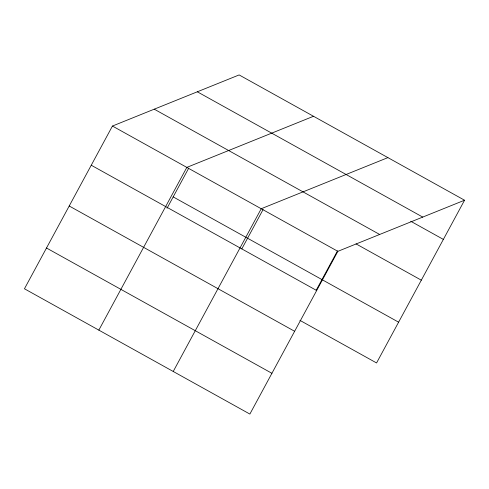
<?xml version="1.0" encoding="UTF-8"?>
<svg xmlns="http://www.w3.org/2000/svg" width="489" height="489" viewBox="0 0 489 489"><rect width="100%" height="100%" fill="white"/><g stroke="black" fill="none" stroke-linecap="round" stroke-linejoin="round"><path stroke-width="0.73" d="M112.439 126.046L24.45 288.779L249.873 414.067L337.862 251.334L464.55 200.221L239.127 74.933L112.439 126.046L337.862 251.334M98.839 330.124L186.829 167.391L313.516 116.278M167.042 208.259L188.687 168.222M173.228 371.469L261.218 208.736L387.905 157.623M241.792 248.932L263.076 209.567M316.181 290.277L337.465 250.912M464.55 200.221L376.561 362.954L299.916 320.356M197.324 91.798L422.74 217.092M410.711 221.248L443.364 239.402M154.249 109.181L379.666 234.469M356.004 243.87L421.322 280.173M173.185 196.896L398.608 322.184M91.254 165.227L316.676 290.515M69.212 205.997L294.629 331.285M46.498 248.009L271.915 373.296"/></g></svg>
